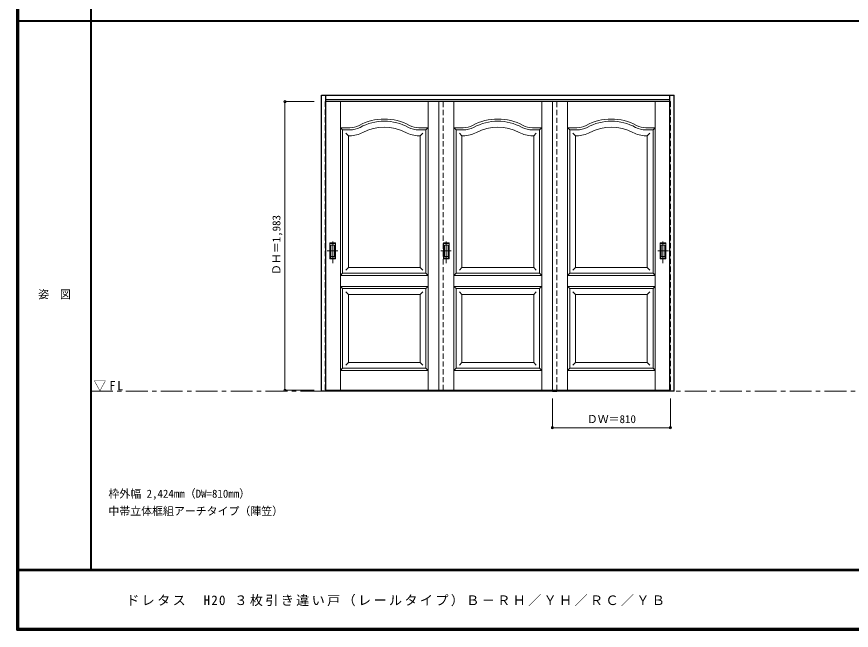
# Model space of a CAD drawing. Units: millimetres, scale not verified. Extents: x -6000 to 5700, y -4307 to 4260.
# Drawn here: x -6000 to -267, y -4205 to 12 of the extents above; entities that cross this region are included whole.
import ezdxf
from ezdxf.enums import TextEntityAlignment as Align

# ---------------------------------------------------------------- set-up
doc = ezdxf.new("R2010")
doc.units = ezdxf.units.MM
doc.header["$LTSCALE"] = 30
doc.header["$PDMODE"] = 32
doc.header["$PDSIZE"] = 15
doc.linetypes.add('CHAIN1', pattern=[8, 5, -1, 1, -1])
doc.linetypes.add('DASHED1', pattern=[1.8, 1.2, -0.6])
for name, color, linetype, lineweight in [('0-1_通り芯', 7, 'CHAIN1', 18), ('0-2_扉', 7, 'Continuous', 18), ('0-4_枠', 3, 'Continuous', 25), ('0-6_引手', 7, 'Continuous', 18), ('0-B_寸法', 4, 'Continuous', 9), ('F-1_枠', 6, 'Continuous', 40)]:
    doc.layers.add(name, color=color, linetype=linetype, lineweight=lineweight)
doc.layers.add('0-A_文字', color=7, linetype='Continuous')
doc.layers.add('F-A_文字', color=7, linetype='Continuous')
doc.styles.add('ＭＳ ゴシック', font='')
doc.styles.get('ＭＳ ゴシック').set_extended_font_data('MS Gothic')

msp = doc.modelspace()

# ---------------------------------------------------------------- linework, layer by layer
at = {"layer": '0-1_通り芯'}
msp.add_line((-5490, -2562.5), (5690, -2562.5), dxfattribs=at)
at = {"layer": '0-2_扉', "color": 4, "linetype": 'DASHED1', "lineweight": 9}
for p, q in [((-3880, -571.5), (-3880, -2554.5)), ((-3877, -571.5), (-3880, -571.5)), ((-3070, -2554.5), (-3070, -571.5)), ((-2290, -2554.5), (-2290, -571.5)), ((-1513, -571.5), (-1510, -571.5)), ((-1510, -571.5), (-1510, -2554.5)), ((-3877, -2554.5), (-3880, -2554.5)), ((-1513, -2554.5), (-1510, -2554.5))]:
    msp.add_line(p, q, dxfattribs=at)
at = {"layer": '0-2_扉'}
for p, q in [((-3877, -571.5), (-3070, -571.5)), ((-3776.5, -2554.5), (-3776.5, -571.5)), ((-3173.5, -2554.5), (-3173.5, -571.5)), ((-3100, -2554.5), (-3100, -571.5)), ((-3100, -571.5), (-2290, -571.5)), ((-2996.5, -2554.5), (-2996.5, -571.5)), ((-2393.5, -2554.5), (-2393.5, -571.5)), ((-1513, -571.5), (-2320, -571.5)), ((-2320, -2554.5), (-2320, -571.5)), ((-2216.5, -2554.5), (-2216.5, -571.5)), ((-1613.5, -2554.5), (-1613.5, -571.5)), ((-3761.5, -766.5), (-3776.5, -751.5)), ((-3776.5, -751.5), (-3712.49, -751.5)), ((-3761.5, -1620.26), (-3761.5, -766.5)), ((-3761.5, -766.5), (-3712.49, -766.5)), ((-3739.18, -788.82), (-3721.5, -806.5)), ((-3173.5, -751.5), (-3237.51, -751.5)), ((-3188.5, -766.5), (-3237.51, -766.5)), ((-3210.82, -788.82), (-3228.5, -806.5)), ((-3188.5, -766.5), (-3173.5, -751.5)), ((-3188.5, -1751.5), (-3188.5, -766.5)), ((-2981.5, -766.5), (-2996.5, -751.5)), ((-2996.5, -751.5), (-2932.49, -751.5)), ((-2981.5, -1620.26), (-2981.5, -766.5)), ((-2981.5, -766.5), (-2932.49, -766.5)), ((-2959.18, -788.82), (-2941.5, -806.5)), ((-2393.5, -751.5), (-2457.51, -751.5)), ((-2408.5, -766.5), (-2457.51, -766.5)), ((-2430.82, -788.82), (-2448.5, -806.5)), ((-2408.5, -766.5), (-2393.5, -751.5)), ((-2408.5, -1751.5), (-2408.5, -766.5)), ((-2201.5, -766.5), (-2216.5, -751.5)), ((-2216.5, -751.5), (-2152.49, -751.5)), ((-2201.5, -1751.5), (-2201.5, -766.5)), ((-2201.5, -766.5), (-2152.49, -766.5)), ((-2179.18, -788.82), (-2161.5, -806.5)), ((-1613.5, -751.5), (-1677.51, -751.5)), ((-1628.5, -766.5), (-1677.51, -766.5)), ((-1650.82, -788.82), (-1668.5, -806.5)), ((-1628.5, -766.5), (-1613.5, -751.5)), ((-1628.5, -1620.26), (-1628.5, -766.5)), ((-3721.5, -806.5), (-3721.5, -806.5)), ((-3721.5, -1711.5), (-3721.5, -806.5)), ((-3721.5, -806.5), (-3712.49, -806.5)), ((-3237.51, -806.5), (-3228.5, -806.5)), ((-2941.5, -806.5), (-2941.5, -806.5)), ((-2941.5, -1711.5), (-2941.5, -806.5)), ((-2941.5, -806.5), (-2932.49, -806.5)), ((-2457.51, -806.5), (-2448.5, -806.5)), ((-2152.49, -806.5), (-2161.5, -806.5)), ((-1668.5, -806.5), (-1677.51, -806.5)), ((-1668.5, -806.5), (-1668.5, -806.5)), ((-1668.5, -1711.5), (-1668.5, -806.5)), ((-3761.31, -889.5), (-3761.5, -889.5)), ((-2981.31, -889.5), (-2981.5, -889.5)), ((-1628.69, -889.5), (-1628.5, -889.5)), ((-3761.5, -1751.5), (-3761.5, -1609.45)), ((-2981.5, -1751.5), (-2981.5, -1609.45)), ((-1628.5, -1751.5), (-1628.5, -1609.45)), ((-3721.5, -1711.5), (-3739.18, -1729.18)), ((-3721.5, -1711.5), (-3721.5, -1710.07)), ((-3228.5, -1711.5), (-3721.5, -1711.5)), ((-3228.5, -1711.5), (-3210.82, -1729.18)), ((-2941.5, -1711.5), (-2959.18, -1729.18)), ((-2941.5, -1711.5), (-2941.5, -1710.07)), ((-2448.5, -1711.5), (-2941.5, -1711.5)), ((-2448.5, -1711.5), (-2430.82, -1729.18)), ((-2161.5, -1711.5), (-2179.18, -1729.18)), ((-2161.5, -1711.5), (-1668.5, -1711.5)), ((-1668.5, -1711.5), (-1650.82, -1729.18)), ((-3776.5, -1766.5), (-3761.5, -1751.5)), ((-3173.5, -1766.5), (-3776.5, -1766.5)), ((-3761.5, -1751.5), (-3572.5, -1751.5)), ((-3188.5, -1751.5), (-3716.5, -1751.5)), ((-3188.5, -1751.5), (-3173.5, -1766.5)), ((-2996.5, -1766.5), (-2981.5, -1751.5)), ((-2393.5, -1766.5), (-2996.5, -1766.5)), ((-2981.5, -1751.5), (-2792.5, -1751.5)), ((-2408.5, -1751.5), (-2936.5, -1751.5)), ((-2408.5, -1751.5), (-2393.5, -1766.5)), ((-2201.5, -1751.5), (-2216.5, -1766.5)), ((-2216.5, -1766.5), (-1613.5, -1766.5)), ((-2201.5, -1751.5), (-1673.5, -1751.5)), ((-1628.5, -1751.5), (-1817.5, -1751.5)), ((-1613.5, -1766.5), (-1628.5, -1751.5)), ((-3776.5, -1841.5), (-3761.5, -1856.5)), ((-3776.5, -1841.5), (-3173.5, -1841.5)), ((-3761.5, -2404.5), (-3761.5, -1856.5)), ((-3761.5, -1856.5), (-3188.5, -1856.5)), ((-3721.46, -1896.5), (-3739.14, -1878.82)), ((-3228.5, -1896.5), (-3210.82, -1878.82)), ((-3188.5, -1856.5), (-3173.5, -1841.5)), ((-3188.5, -2404.5), (-3188.5, -1856.5)), ((-2996.5, -1841.5), (-2981.5, -1856.5)), ((-2996.5, -1841.5), (-2393.5, -1841.5)), ((-2981.5, -2404.5), (-2981.5, -1856.5)), ((-2981.5, -1856.5), (-2408.5, -1856.5)), ((-2941.46, -1896.5), (-2959.14, -1878.82)), ((-2448.5, -1896.5), (-2430.82, -1878.82)), ((-2408.5, -1856.5), (-2393.5, -1841.5)), ((-2408.5, -2404.5), (-2408.5, -1856.5)), ((-2201.5, -1856.5), (-2216.5, -1841.5)), ((-1613.5, -1841.5), (-2216.5, -1841.5)), ((-2201.5, -2404.5), (-2201.5, -1856.5)), ((-1628.5, -1856.5), (-2201.5, -1856.5)), ((-2161.5, -1896.5), (-2179.18, -1878.82)), ((-1668.54, -1896.5), (-1650.86, -1878.82)), ((-1613.5, -1841.5), (-1628.5, -1856.5)), ((-1628.5, -2404.5), (-1628.5, -1856.5)), ((-3721.5, -2364.5), (-3721.5, -1896.5)), ((-3228.5, -1896.5), (-3721.5, -1896.5)), ((-3228.5, -1896.5), (-3228.5, -2364.5)), ((-2941.5, -2364.5), (-2941.5, -1896.5)), ((-2448.5, -1896.5), (-2941.5, -1896.5)), ((-2448.5, -1896.5), (-2448.5, -2364.5)), ((-2161.5, -1896.5), (-2161.5, -2364.5)), ((-2161.5, -1896.5), (-1668.5, -1896.5)), ((-1668.5, -2364.5), (-1668.5, -1896.5)), ((-3761.5, -2404.5), (-3776.5, -2419.5)), ((-3761.5, -2404.5), (-3188.5, -2404.5)), ((-3721.5, -2364.5), (-3739.18, -2382.18)), ((-3721.5, -2364.5), (-3721.5, -2363.07)), ((-3228.5, -2364.5), (-3721.5, -2364.5)), ((-3228.5, -2364.5), (-3210.82, -2382.18)), ((-3188.5, -2404.5), (-3173.5, -2419.5)), ((-2981.5, -2404.5), (-2996.5, -2419.5)), ((-2981.5, -2404.5), (-2408.5, -2404.5)), ((-2941.5, -2364.5), (-2959.18, -2382.18)), ((-2941.5, -2364.5), (-2941.5, -2363.07)), ((-2448.5, -2364.5), (-2941.5, -2364.5)), ((-2448.5, -2364.5), (-2430.82, -2382.18)), ((-2408.5, -2404.5), (-2393.5, -2419.5)), ((-2201.5, -2404.5), (-2216.5, -2419.5)), ((-1628.5, -2404.5), (-2201.5, -2404.5)), ((-2161.5, -2364.5), (-2179.18, -2382.18)), ((-2161.5, -2364.5), (-1668.5, -2364.5)), ((-1668.5, -2364.5), (-1668.5, -2363.07)), ((-1668.5, -2364.5), (-1650.82, -2382.18)), ((-1628.5, -2404.5), (-1613.5, -2419.5)), ((-3776.5, -2419.5), (-3173.5, -2419.5)), ((-2996.5, -2419.5), (-2393.5, -2419.5)), ((-1613.5, -2419.5), (-2216.5, -2419.5)), ((-3877, -2554.5), (-3070, -2554.5)), ((-3100, -2554.5), (-2290, -2554.5)), ((-1513, -2554.5), (-2320, -2554.5))]:
    msp.add_line(p, q, dxfattribs=at)
at = {"layer": '0-2_扉', "color": 3, "lineweight": 25}
msp.add_line((-2320, -2562.5), (-2290, -2562.5), dxfattribs=at)
at = {"layer": '0-2_扉'}
for points in [[(-3228.5, -806.5), (-3228.5, -806.5), (-3228.5, -1711.5)], [(-2448.5, -806.5), (-2448.5, -806.5), (-2448.5, -1711.5)], [(-2161.5, -806.5), (-2161.5, -806.5), (-2161.5, -1711.5)]]:
    msp.add_lwpolyline(points, dxfattribs=at)
for centre, radius, start, end in [((-3712.49, -616.5), 135, 270, 298.3577), ((-3475, -1056.5), 365, 61.6423, 118.3577), ((-3475, -1056.5), 350, 61.6423, 118.3577), ((-3237.51, -616.5), 135, 241.6423, 270), ((-2932.49, -616.5), 135, 270, 298.3577), ((-2695, -1056.5), 365, 61.6423, 118.3577), ((-2695, -1056.5), 350, 61.6423, 118.3577), ((-2457.51, -616.5), 135, 241.6423, 270), ((-2152.49, -616.5), 135, 270, 298.3577), ((-1915, -1056.5), 365, 61.6423, 118.3577), ((-1915, -1056.5), 350, 61.6423, 118.3577), ((-1677.51, -616.5), 135, 241.6423, 270), ((-3712.49, -616.5), 150, 270, 298.3577), ((-3712.49, -616.5), 190, 270, 298.3577), ((-3475, -1056.5), 310, 61.6423, 118.3577), ((-3237.51, -616.5), 190, 241.6423, 270), ((-3237.51, -616.5), 150, 241.6423, 270), ((-2932.49, -616.5), 150, 270, 298.3577), ((-2932.49, -616.5), 190, 270, 298.3577), ((-2695, -1056.5), 310, 61.6423, 118.3577), ((-2457.51, -616.5), 190, 241.6423, 270), ((-2457.51, -616.5), 150, 241.6423, 270), ((-2152.49, -616.5), 150, 270, 298.3577), ((-2152.49, -616.5), 190, 270, 298.3577), ((-1915, -1056.5), 310, 61.6423, 118.3577), ((-1677.51, -616.5), 190, 241.6423, 270), ((-1677.51, -616.5), 150, 241.6423, 270)]:
    msp.add_arc(centre, radius, start, end, dxfattribs=at)
at = {"layer": '0-4_枠'}
for p, q in [((-3907, -527.5), (-1483, -527.5)), ((-3877, -2562.5), (-3877, -527.5)), ((-3877, -557.5), (-1513, -557.5)), ((-1513, -2562.5), (-1513, -527.5)), ((-1483, -2562.5), (-1483, -527.5)), ((-1513, -2559.5), (-3877, -2559.5)), ((-1513, -2562.5), (-3877, -2562.5)), ((-1483, -2562.5), (-1513, -2562.5))]:
    msp.add_line(p, q, dxfattribs=at)
msp.add_lwpolyline([(-3877, -2562.5), (-3907, -2562.5), (-3907, -527.5)], dxfattribs=at)
at = {"layer": '0-6_引手'}
for p, q in [((-3848, -1542), (-3810, -1542)), ((-3848, -1652), (-3848, -1542)), ((-3810, -1652), (-3810, -1542)), ((-3068, -1542), (-3030, -1542)), ((-3068, -1652), (-3068, -1542)), ((-3030, -1652), (-3030, -1542)), ((-1542, -1542), (-1580, -1542)), ((-1580, -1652), (-1580, -1542)), ((-1542, -1652), (-1542, -1542)), ((-3841.5, -1558), (-3816.5, -1558)), ((-3841.5, -1636), (-3841.5, -1558)), ((-3816.5, -1636), (-3816.5, -1558)), ((-3061.5, -1558), (-3036.5, -1558)), ((-3061.5, -1636), (-3061.5, -1558)), ((-3036.5, -1636), (-3036.5, -1558)), ((-1548.5, -1558), (-1573.5, -1558)), ((-1573.5, -1636), (-1573.5, -1558)), ((-1548.5, -1636), (-1548.5, -1558)), ((-3848, -1652), (-3810, -1652)), ((-3841.5, -1636), (-3816.5, -1636)), ((-3068, -1652), (-3030, -1652)), ((-3061.5, -1636), (-3036.5, -1636)), ((-1542, -1652), (-1580, -1652)), ((-1548.5, -1636), (-1573.5, -1636))]:
    msp.add_line(p, q, dxfattribs=at)
at = {"layer": '0-6_引手', "linetype": 'CHAIN1'}
for p, q in [((-3829, -1682.23), (-3829, -1511.38)), ((-3049, -1682.23), (-3049, -1511.38)), ((-1561, -1682.23), (-1561, -1511.38)), ((-3867.07, -1597), (-3794.56, -1597)), ((-3087.07, -1597), (-3014.56, -1597)), ((-1522.93, -1597), (-1595.44, -1597))]:
    msp.add_line(p, q, dxfattribs=at)
at = {"layer": '0-6_引手', "linetype": 'DASHED1'}
for p, q in [((-3813, -1648), (-3813, -1546)), ((-3033, -1648), (-3033, -1546)), ((-1577, -1648), (-1577, -1546)), ((-3845, -1648), (-3813, -1648)), ((-3065, -1648), (-3033, -1648)), ((-1545, -1648), (-1577, -1648))]:
    msp.add_line(p, q, dxfattribs=at)
for points in [[(-3845, -1648), (-3845, -1546), (-3813, -1546)], [(-3065, -1648), (-3065, -1546), (-3033, -1546)], [(-1545, -1648), (-1545, -1546), (-1577, -1546)]]:
    msp.add_lwpolyline(points, dxfattribs=at)
at = {"layer": '0-B_寸法'}
for p, q in [((-4157, -571.5), (-3957, -571.5)), ((-4157, -571.5), (-4157, -2554.5)), ((-4157, -2554.5), (-3957, -2554.5)), ((-2320, -2812.5), (-2320, -2612.5)), ((-1510, -2812.5), (-1510, -2612.5)), ((-2320, -2812.5), (-1510, -2812.5))]:
    msp.add_line(p, q, dxfattribs=at)
at = {"layer": '0-B_寸法', "color": 7}
for p in [(-4157, -571.5), (-4157, -2554.5), (-2320, -2812.5), (-1510, -2812.5)]:
    msp.add_point(p, dxfattribs=at)
at = {"layer": 'F-1_枠'}
for p, q in [((-6000, 4175), (-6000, -4205)), ((-5995, 4175), (-5995, -4205)), ((-5990, 4175), (-5990, -4205)), ((-5490, 4175), (-5490, -3790)), ((-6000, -15.5), (5700, -15.5)), ((5700, -3790), (-6000, -3790)), ((5700, -3795), (-6000, -3795)), ((5700, -4195), (-6000, -4195)), ((5700, -4200), (-6000, -4200)), ((5700, -4205), (-6000, -4205))]:
    msp.add_line(p, q, dxfattribs=at)

# ---------------------------------------------------------------- texts
at = {"layer": '0-A_文字', "style": 'ＭＳ ゴシック'}
for s, p in [('枠外幅 2,424mm（DW=810mm）', (-5370, -3310)), ('中帯立体框組アーチタイプ（陣笠）', (-5370, -3430))]:
    msp.add_text(s, height=54.99, dxfattribs=at).set_placement(p, align=Align.BOTTOM_LEFT)
at = {"layer": '0-A_文字', "insert": (-5471.25, -2562.5), "char_height": 65.98, "attachment_point": 7, "style": 'ＭＳ ゴシック'}
msp.add_mtext('\\T1.26;\\W0.95;▽FL', dxfattribs=at)
at = {"layer": '0-B_寸法', "color": 7, "style": 'ＭＳ ゴシック'}
msp.add_text('ＤＨ＝1,983', height=54.99, rotation=90, dxfattribs=at).set_placement((-4172, -1763.25), align=Align.BOTTOM_LEFT)
msp.add_text('ＤＷ＝810', height=54.99, dxfattribs=at).set_placement((-2083.75, -2797.5), align=Align.BOTTOM_LEFT)
at = {"layer": 'F-A_文字', "style": 'ＭＳ ゴシック'}
msp.add_text('姿\u3000図', height=54.99, dxfattribs=at).set_placement((-5852.5, -1940.25), align=Align.BOTTOM_LEFT)
at = {"layer": 'F-A_文字', "insert": (-5247.55, -4040), "char_height": 65.98, "attachment_point": 7, "style": 'ＭＳ ゴシック'}
msp.add_mtext('\\T1.18;ドレタス\u3000H20\\~３枚引き違い戸（レールタイプ）Ｂ－ＲＨ／ＹＨ／ＲＣ／ＹＢ', dxfattribs=at)

doc.saveas('drawing.dxf')
